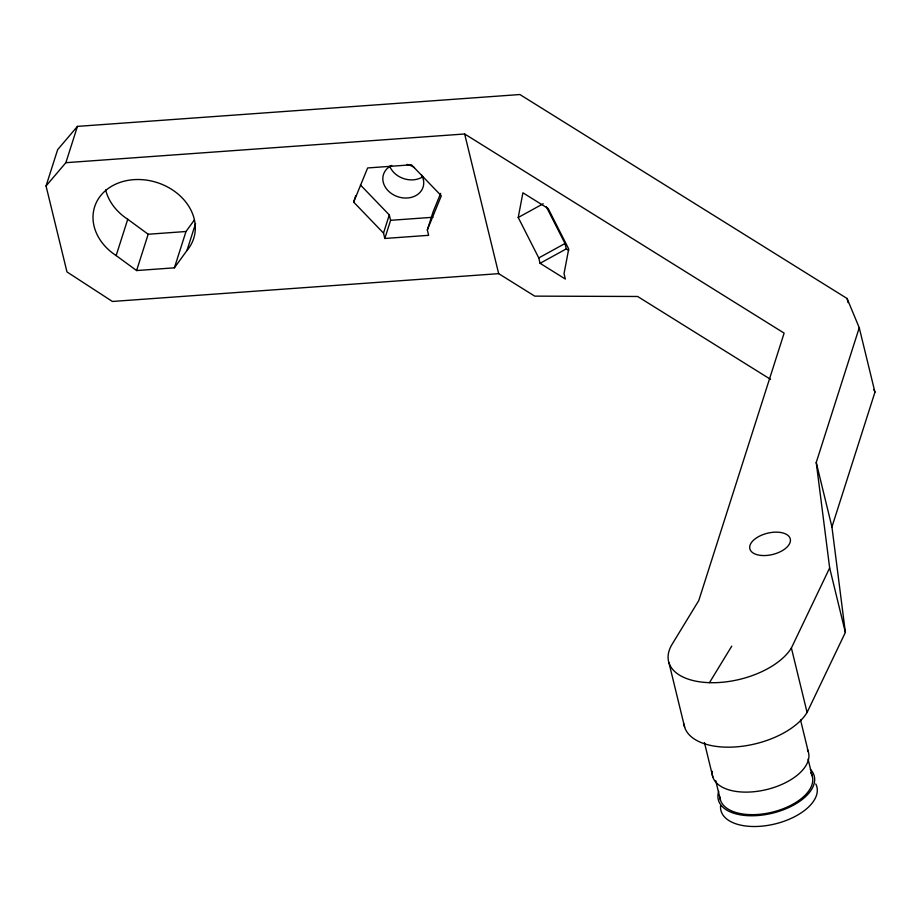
<?xml version="1.0" encoding="UTF-8"?>
<svg xmlns="http://www.w3.org/2000/svg" width="921" height="921" viewBox="0 0 921 921"><rect width="100%" height="100%" fill="white"/><g stroke="black" fill="none" stroke-linecap="round" stroke-linejoin="round"><path stroke-width="1.38" d="M518.224 217.494L522.909 192.8L548.168 208.537L568.718 248.981L564.032 273.675L565.333 279.051L540.086 263.302L538.773 257.938L518.224 217.494L543.194 203.748M770.555 379.348L637.631 296.481L534.744 296.136L498.675 273.652L112.397 301.466L66.98 271.937L46.05 185.984L57.643 149.674L77.445 126.384L519.881 94.529L847.078 298.496L859.247 327.726L874.95 392.185L831.939 526.95L845.363 632.405L807.095 712.463A65 34.169 -13.7 0 1 738.262 746.701A65 34.169 -13.7 0 1 683.935 723.975M46.05 185.984L65.863 162.695L77.445 126.384M195.563 223.584L186.975 250.477L174.403 267.827L136.596 270.555L116.15 255.578L127.743 219.279A52.002 42.124 17.7 0 1 105.662 189.945M136.596 270.555L148.189 234.245L185.996 231.516L194.377 219.958M174.403 267.827L185.996 231.516M440.652 193.398L433.123 211.784L427.332 229.939L428.633 235.316L384.817 238.47L383.504 233.094L353.664 202.102L355.725 195.62M383.504 233.094L389.295 214.938L360.445 184.983M384.817 238.47L390.608 220.315L389.295 214.938M845.363 632.405L829.66 567.946L816.236 462.48L859.247 327.726M353.664 202.102L367.64 167.956L411.468 164.801L441.309 195.793L427.332 229.939M807.095 712.463L791.392 647.993L829.66 567.946M65.863 162.695L464.656 133.982L784.128 333.126L698.786 600.527L672.111 644.263A65 34.169 -13.7 0 0 709.469 682.668L731.758 646.128M538.773 257.938L565.01 243.501L546.372 206.857M540.086 263.302L566.311 248.877L568.718 250.374M390.608 220.315L433.02 217.264M127.743 219.279L148.189 234.245M873.845 389.525L874.95 392.185M847.078 298.496L848.08 302.618M816.236 462.48L831.939 526.95M800.545 719.98L808.258 751.663M808.074 759.111L812.138 775.793M715.721 780.64L720.464 800.107M704.427 742.533L712.819 776.967M668.957 662.786L684.66 727.245M565.01 243.501L566.311 248.877M464.656 133.982L498.675 273.652M422.716 176.809A20.803 16.854 17.7 0 1 389.756 166.321M421.542 174.955A20.803 16.854 17.7 0 1 413.299 196.76A20.803 16.854 17.7 0 1 385.887 188.034A20.803 16.854 17.7 0 1 391.747 165.469M407.07 164.364A20.803 16.854 17.7 0 1 414.485 167.622M791.392 647.993A65 34.169 -13.7 0 1 709.469 682.668M116.15 255.578A52.002 42.124 17.7 0 1 101.345 194.803A52.002 42.124 17.7 0 1 172.181 189.703A52.002 42.124 17.7 0 1 186.975 250.477M815.764 783.932A49.4 25.972 -13.7 0 1 773.778 824.237A49.4 25.972 -13.7 0 1 720.59 805.691M810.33 769.323A49.4 25.972 -13.7 0 1 772.201 813.243A49.4 25.972 -13.7 0 1 718.714 791.381M810.745 772.8A47.455 24.948 -13.7 0 1 773.985 811.735A47.455 24.948 -13.7 0 1 719.854 796.907M807.383 749.544A49.4 25.972 -13.7 0 1 765.397 789.85A49.4 25.972 -13.7 0 1 712.221 771.314M761.299 555.455A20.803 10.937 -13.7 0 0 790.379 539.453A20.803 10.937 -13.7 0 0 758.524 536.655A20.803 10.937 -13.7 0 0 761.299 555.455"/></g></svg>
